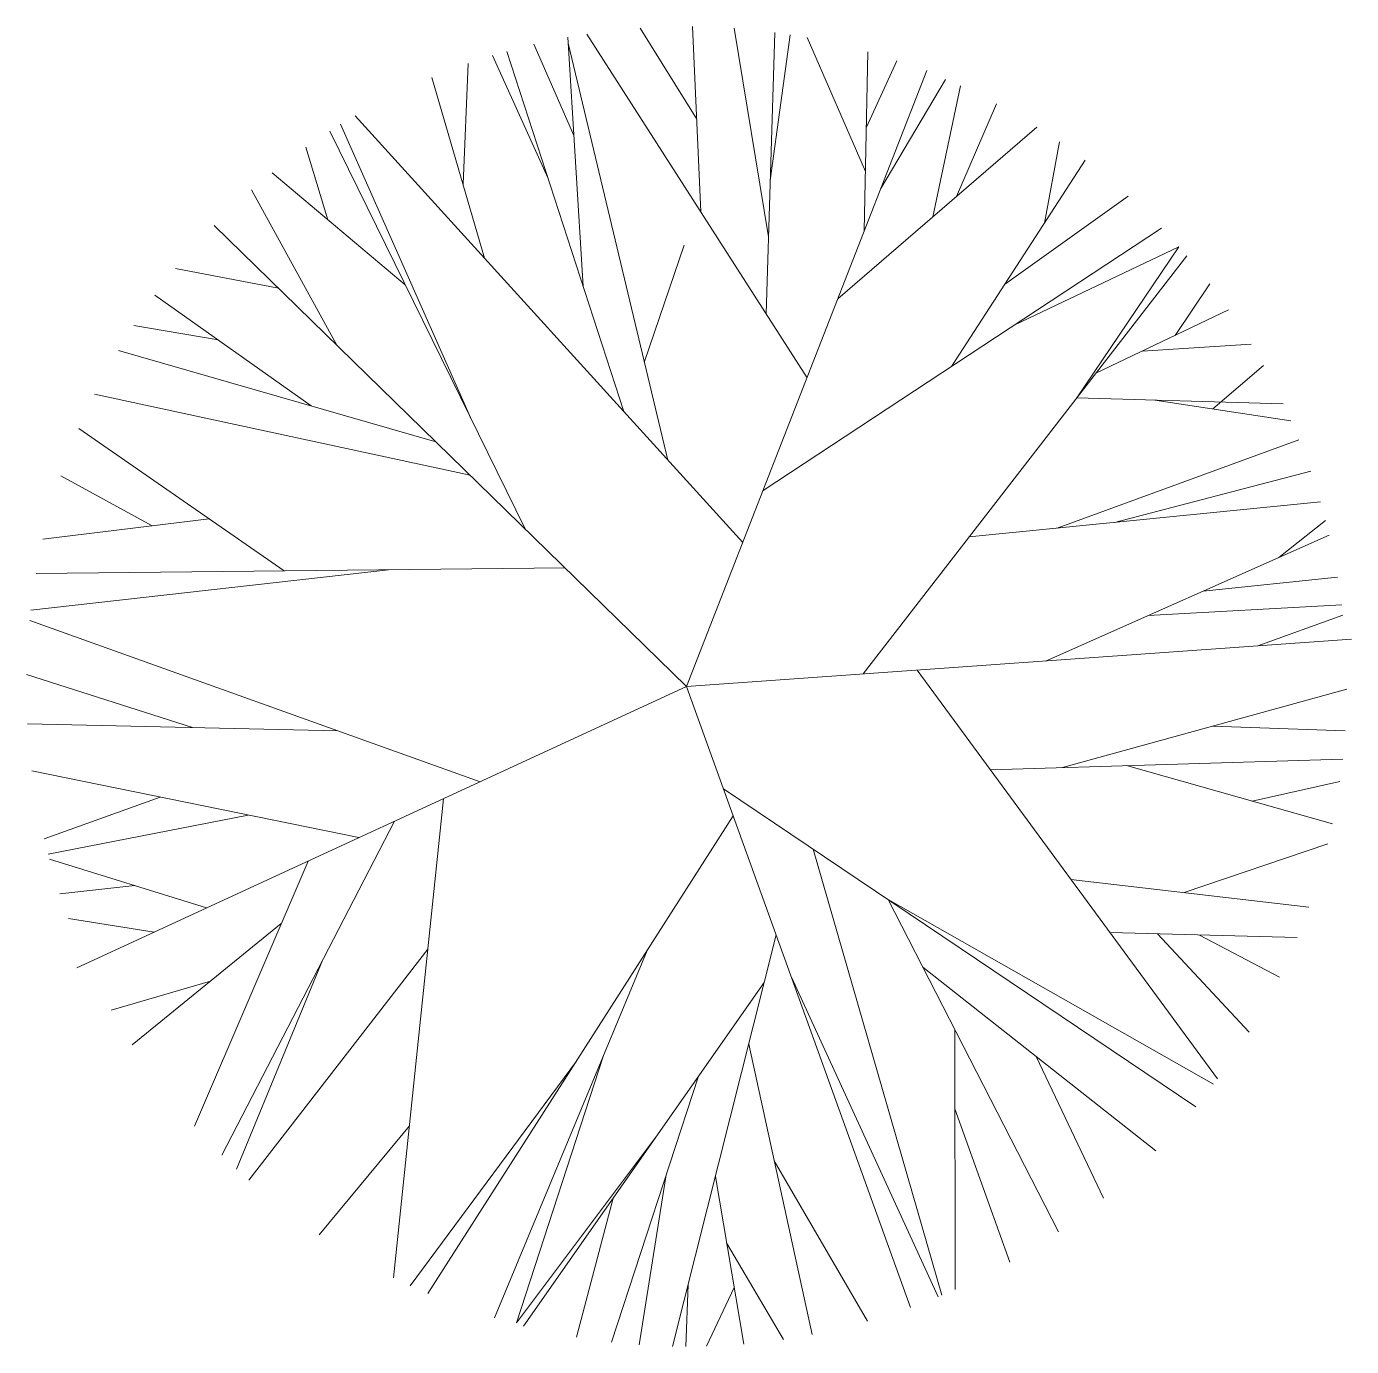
# Model space of a CAD drawing. Header units: millimetres. Extents: x 997 to 4249, y 599 to 1440.
# Drawn here: x 1236.63 to 1244.35, y 958.22 to 965.91 of the extents above; entities that cross this region are included whole.
import ezdxf

# ---------------------------------------------------------------- set-up
doc = ezdxf.new("R2010")
doc.units = ezdxf.units.MM
doc.layers.add('cercas existentes', color=18, linetype='Continuous')
doc.layers.add('taludes', color=9, linetype='Continuous')

# ---------------------------------------------------------------- blocks, each defined once
blk = doc.blocks.new('gtfoods1')
at = {"layer": 'taludes', "lineweight": 5, "extrusion": (-0.01642, -0.01246, 0.999788)}
for p, q in [((-683.8943, 303.9118, 12.1108), (-683.9417, 304.9921, 12.1235)), ((-684.579, 303.476, 12.0942), (-684.6684, 304.9297, 12.1108)), ((-683.2751, 302.9447, 12.109), (-684.5579, 304.9482, 12.1129)), ((-683.918, 304.452, 12.1172), (-684.2476, 304.9828, 12.1184)), ((-683.5, 303.7658, 12.1155), (-683.6991, 304.9821, 12.1274)), ((-683.5138, 303.3176, 12.1097), (-683.4632, 304.9576, 12.131)), ((-683.4898, 304.0948, 12.1198), (-683.3725, 304.9443, 12.1323)), ((-682.9343, 304.146, 12.1295), (-683.2737, 304.9272, 12.1337)), ((-684.3426, 302.7479, 12.089), (-685.0243, 304.8471, 12.1039)), ((-684.6332, 304.357, 12.1043), (-684.8666, 304.8881, 12.107)), ((-684.0854, 302.4649, 12.0897), (-684.6662, 304.8944, 12.1104)), ((-682.9413, 303.8004, 12.1251), (-682.9203, 304.844, 12.1385)), ((-685.2795, 304.072, 12.0901), (-685.2501, 304.7757, 12.0994)), ((-684.7834, 304.1053, 12.0987), (-685.1076, 304.8226, 12.1023)), ((-682.9292, 304.4043, 12.1328), (-682.7526, 304.7919, 12.1406)), ((-685.1538, 303.6408, 12.0868), (-685.4609, 304.6948, 12.0949)), ((-683.977, 301.1449, 12.075), (-682.5764, 304.7359, 12.1428)), ((-682.8447, 304.0481, 12.1298), (-682.4685, 304.6838, 12.1439)), ((-682.5426, 303.8819, 12.1327), (-682.3812, 304.6453, 12.1448)), ((-682.4039, 304.0017, 12.1364), (-682.1704, 304.5412, 12.147)), ((-683.6494, 301.9849, 12.0909), (-685.9092, 304.4722, 12.0847)), ((-684.9176, 302.0629, 12.071), (-686.0566, 304.3821, 12.0812)), ((-685.2278, 302.6945, 12.0738), (-685.9931, 304.422, 12.0827)), ((-683.0961, 303.4036, 12.1176), (-681.9363, 304.4059, 12.1492)), ((-681.8918, 303.8462, 12.1429), (-681.8045, 304.3196, 12.1503)), ((-686.0669, 303.8654, 12.0746), (-686.1957, 304.2884, 12.0777)), ((-685.617, 303.487, 12.0773), (-686.3928, 304.1396, 12.0727)), ((-682.4334, 303.0102, 12.1236), (-681.6549, 304.2119, 12.1514)), ((-686.0161, 303.135, 12.0663), (-686.5116, 304.0398, 12.0695)), ((-682.1242, 303.4875, 12.1346), (-681.4033, 304.0039, 12.1529)), ((-683.977, 301.1449, 12.075), (-686.7306, 303.8323, 12.0633)), ((-683.5313, 302.2876, 12.0966), (-681.2088, 303.816, 12.1538)), ((-684.2229, 303.0399, 12.0946), (-683.992, 303.7182, 12.1068)), ((-682.0651, 303.2525, 12.1327), (-681.1084, 303.7079, 12.1541)), ((-681.1084, 303.7079, 12.1541), (-681.7034, 302.8268, 12.1333)), ((-682.9488, 301.2179, 12.0928), (-681.0622, 303.6552, 12.1542)), ((-686.3552, 303.4659, 12.0649), (-686.9557, 303.5804, 12.0564)), ((-681.1306, 303.1917, 12.1473), (-680.9286, 303.4911, 12.1543)), ((-686.165, 302.7804, 12.0595), (-687.0751, 303.4266, 12.0526)), ((-681.5916, 302.9712, 12.1369), (-680.8186, 303.3409, 12.1542)), ((-686.7065, 303.1648, 12.0554), (-687.198, 303.2494, 12.0483)), ((-681.3219, 303.1002, 12.143), (-680.6878, 303.1395, 12.1539)), ((-685.4383, 302.571, 12.0688), (-687.2884, 303.104, 12.045)), ((-680.9111, 302.7626, 12.1455), (-680.6158, 303.0157, 12.1535)), ((-685.2387, 302.3762, 12.0696), (-687.4264, 302.8492, 12.0396)), ((-681.7034, 302.8268, 12.1333), (-680.5008, 302.7922, 12.1526)), ((-681.2481, 302.8137, 12.1406), (-680.4557, 302.6936, 12.1521)), ((-686.3215, 301.8191, 12.0449), (-687.5187, 302.6481, 12.0356)), ((-681.818, 302.0679, 12.122), (-680.409, 302.5827, 12.1515)), ((-687.0906, 302.0816, 12.0355), (-687.6233, 302.3724, 12.0304)), ((-681.4831, 302.1016, 12.1279), (-680.3403, 302.3991, 12.1504)), ((-682.3307, 302.0164, 12.1129), (-680.284, 302.2221, 12.1491)), ((-686.7596, 302.1225, 12.0415), (-687.7275, 302.0027, 12.0241)), ((-680.5264, 301.8964, 12.141), (-680.2539, 302.1127, 12.1482)), ((-681.885, 301.2934, 12.1112), (-680.2326, 302.0268, 12.1475)), ((-685.7148, 301.8253, 12.0549), (-687.7983, 301.5906, 12.0178)), ((-684.6851, 301.836, 12.072), (-687.7674, 301.8042, 12.021)), ((-680.9659, 301.7013, 12.1314), (-680.1832, 301.7818, 12.1453)), ((-681.2875, 301.5586, 12.1243), (-680.1596, 301.6209, 12.1436)), ((-685.1804, 300.5896, 12.0483), (-687.8049, 301.5296, 12.0169)), ((-680.6474, 301.3812, 12.1326), (-680.1525, 301.5605, 12.143)), ((-683.977, 301.1449, 12.075), (-680.1024, 301.4199, 12.1421)), ((-686.8567, 300.9056, 12.0247), (-687.8235, 301.2149, 12.0127)), ((-682.6342, 301.2402, 12.0982), (-680.883, 298.8579, 12.0973)), ((-683.977, 301.1449, 12.075), (-687.5308, 299.505, 11.9962)), ((-683.977, 301.1449, 12.075), (-682.6715, 297.5256, 12.0513)), ((-681.7859, 300.6722, 12.1051), (-680.13, 301.1292, 12.138)), ((-686.0094, 300.8866, 12.0384), (-687.8179, 300.9272, 12.0092)), ((-680.9124, 300.9133, 12.1225), (-680.1386, 300.886, 12.1348)), ((-682.2072, 300.6593, 12.098), (-680.1531, 300.7222, 12.1325)), ((-681.414, 300.6836, 12.1114), (-680.2139, 300.3448, 12.1268)), ((-685.8865, 300.2638, 12.0327), (-687.7925, 300.6532, 12.0062)), ((-680.681, 300.4767, 12.1208), (-680.17, 300.5903, 12.1306)), ((-683.7618, 300.5482, 12.0711), (-681.0099, 298.6954, 12.0932)), ((-687.0449, 300.5005, 12.0166), (-687.72, 300.2565, 12.0025)), ((-685.3943, 300.4909, 12.0436), (-685.6845, 297.6976, 12.004)), ((-686.5323, 300.3957, 12.0237), (-687.6978, 300.1677, 12.0017)), ((-685.6797, 300.3592, 12.0373), (-686.686, 298.4137, 11.9965)), ((-683.7051, 300.3909, 12.0701), (-685.4857, 297.6061, 12.0061)), ((-681.0774, 299.9438, 12.1077), (-680.2405, 300.2284, 12.125)), ((-686.7741, 299.8542, 12.013), (-687.69, 300.1387, 12.0015)), ((-686.1823, 300.1273, 12.0261), (-686.845, 298.5812, 11.996)), ((-683.239, 300.1962, 12.0753), (-682.4905, 297.5961, 12.0552)), ((-687.1932, 299.9844, 12.0077), (-687.6289, 299.9356, 12)), ((-681.7376, 300.0205, 12.0978), (-680.3508, 299.8595, 12.1185)), ((-682.8032, 299.9028, 12.0788), (-680.9058, 298.8274, 12.0966)), ((-682.8032, 299.9028, 12.0788), (-681.8089, 297.9664, 12.071)), ((-687.0791, 299.7135, 12.0062), (-687.578, 299.7917, 11.999)), ((-686.3386, 299.7627, 12.019), (-687.2075, 299.0564, 11.9959)), ((-683.4547, 299.6968, 12.0655), (-684.0587, 297.2985, 12.0257)), ((-681.5093, 299.7099, 12.0977), (-680.4191, 299.6809, 12.1152)), ((-681.2327, 299.7026, 12.1021), (-680.6988, 299.1308, 12.1037)), ((-680.9875, 299.696, 12.106), (-680.5224, 299.4513, 12.1106)), ((-685.4854, 299.6137, 12.0312), (-686.5288, 298.2663, 11.9972)), ((-684.2072, 299.6056, 12.052), (-685.096, 297.4642, 12.0108)), ((-686.0967, 299.553, 12.0204), (-686.6002, 298.3312, 11.9969)), ((-682.6009, 299.5088, 12.0772), (-681.2431, 298.4376, 12.0862)), ((-686.7521, 299.4266, 12.008), (-687.3293, 299.258, 11.9964)), ((-683.3662, 299.4514, 12.0639), (-682.5105, 297.5878, 12.0548)), ((-683.5245, 299.4195, 12.0609), (-684.9265, 297.4168, 12.013)), ((-682.4147, 299.1462, 12.0758), (-682.4115, 297.6302, 12.0569)), ((-683.6148, 299.0609, 12.055), (-683.2459, 297.3676, 12.0399)), ((-684.4609, 298.9944, 12.0403), (-684.9682, 297.4361, 12.0125)), ((-681.9401, 298.9874, 12.0816), (-681.5468, 298.1619, 12.0777)), ((-684.6195, 298.9608, 12.0372), (-685.5887, 297.6518, 12.005)), ((-683.9069, 298.8732, 12.0478), (-684.4149, 297.3227, 12.0202)), ((-682.4137, 298.6829, 12.07), (-682.0939, 297.7896, 12.0641)), ((-685.5923, 298.5846, 12.0166), (-686.1172, 297.9483, 12)), ((-684.1409, 298.5389, 12.0398), (-684.9682, 297.4361, 12.0125)), ((-683.4663, 298.379, 12.0489), (-682.9219, 297.4449, 12.0462)), ((-684.0989, 298.2873, 12.0374), (-684.2525, 297.3075, 12.0227)), ((-683.8092, 298.2892, 12.0422), (-683.6444, 297.3119, 12.0327)), ((-684.4048, 298.162, 12.0308), (-684.6176, 297.3514, 12.0172)), ((-683.7437, 297.901, 12.0384), (-683.412, 297.3392, 12.0369)), ((-683.968, 297.6585, 12.0317), (-683.981, 297.2976, 12.027)), ((-683.6999, 297.6411, 12.0359), (-683.8612, 297.2993, 12.029))]:
    blk.add_line(p, q, dxfattribs=at)

msp = doc.modelspace()

# ---------------------------------------------------------------- block references
at = {"layer": 'cercas existentes', "color": 1}
msp.add_blockref('gtfoods1', (1924.454, 660.9215), dxfattribs=at)

doc.saveas('drawing.dxf')
